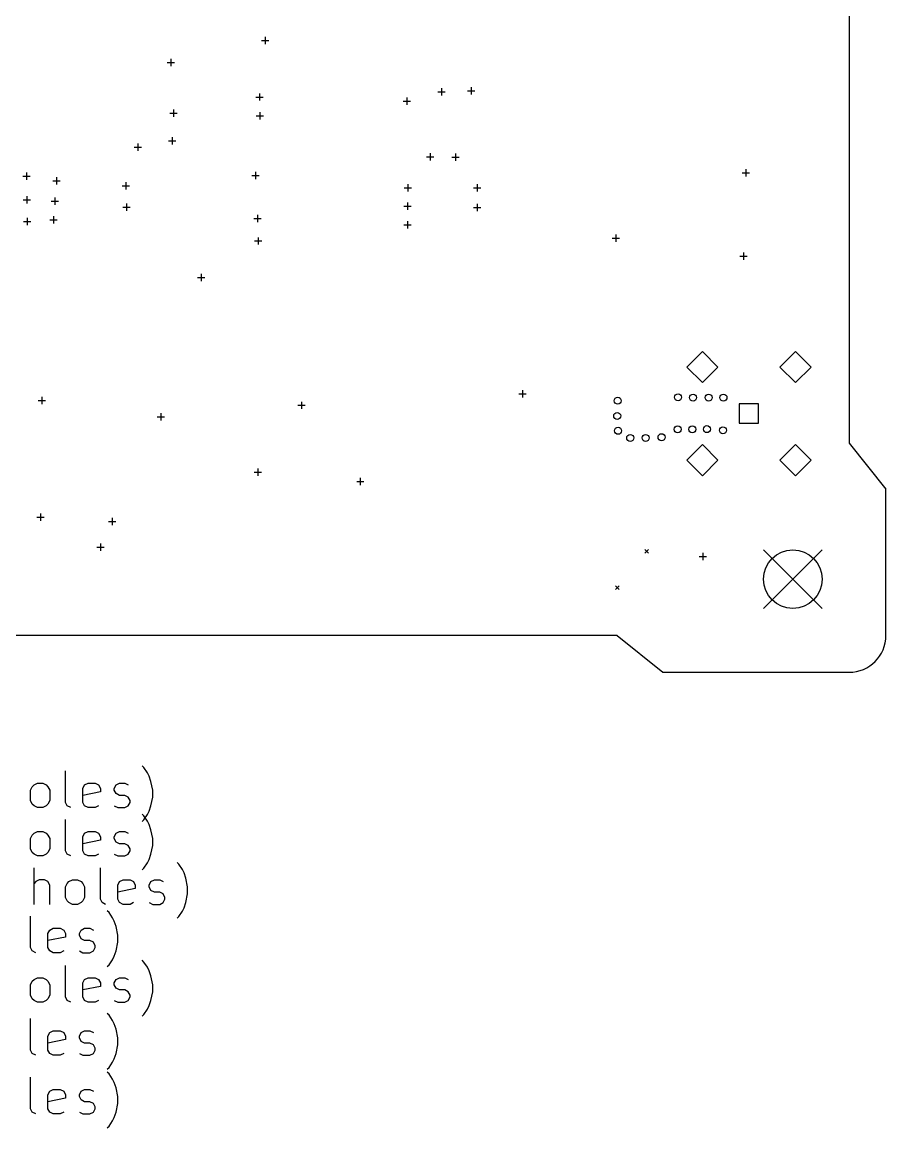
# Model space of a CAD drawing. Extents: x 101 to 193, y -175 to -54.
# Drawn here: x 146.2 to 193.3, y -174.8 to -114.4 of the extents above; entities that cross this region are included whole.
import ezdxf

# ---------------------------------------------------------------- set-up
doc = ezdxf.new("R2010")
doc.units = 0
doc.layers.add('BLACK', color=7, linetype='CONTINUOUS')

msp = doc.modelspace()

# ---------------------------------------------------------------- linework, layer by layer
at = {"layer": 'BLACK', "linetype": 'CONTINUOUS'}
for p, q in [((191.315, -66.508), (191.315, -137.398)), ((159.43, -115.21), (159.43, -115.61)), ((159.23, -115.41), (159.63, -115.41)), ((154.29, -116.41), (154.29, -116.81)), ((154.09, -116.61), (154.49, -116.61)), ((159.12, -118.3), (159.12, -118.7)), ((168.86, -118.21), (169.26, -118.21)), ((169.06, -118.01), (169.06, -118.41)), ((170.48, -118.16), (170.88, -118.16)), ((170.68, -117.96), (170.68, -118.36)), ((158.92, -118.5), (159.32, -118.5)), ((166.96, -118.73), (167.36, -118.73)), ((167.16, -118.53), (167.16, -118.93)), ((154.23, -119.39), (154.63, -119.39)), ((154.43, -119.19), (154.43, -119.59)), ((159.14, -119.32), (159.14, -119.72)), ((158.94, -119.52), (159.34, -119.52)), ((154.36, -120.695), (154.36, -121.095)), ((152.28, -121.24), (152.68, -121.24)), ((152.48, -121.04), (152.48, -121.44)), ((154.16, -120.895), (154.56, -120.895)), ((168.24, -121.76), (168.64, -121.76)), ((168.44, -121.56), (168.44, -121.96)), ((169.63, -121.79), (170.03, -121.79)), ((169.83, -121.59), (169.83, -121.99)), ((185.668228, -122.434982), (185.668228, -122.834982)), ((146.21, -122.82), (146.61, -122.82)), ((146.41, -122.62), (146.41, -123.02)), ((147.84, -123.08), (148.24, -123.08)), ((148.04, -122.88), (148.04, -123.28)), ((158.71, -122.79), (159.11, -122.79)), ((158.91, -122.59), (158.91, -122.99)), ((185.468228, -122.634982), (185.868228, -122.634982)), ((151.63, -123.35), (152.03, -123.35)), ((151.83, -123.15), (151.83, -123.55)), ((167.02, -123.45), (167.42, -123.45)), ((167.22, -123.25), (167.22, -123.65)), ((170.8, -123.45), (171.2, -123.45)), ((171, -123.25), (171, -123.65)), ((146.23, -124.11), (146.63, -124.11)), ((146.43, -123.91), (146.43, -124.31)), ((147.75, -124.19), (148.15, -124.19)), ((147.95, -123.99), (147.95, -124.39)), ((151.86, -124.32), (151.86, -124.72)), ((167.21, -124.26), (167.21, -124.66)), ((151.66, -124.52), (152.06, -124.52)), ((159.02, -124.93), (159.02, -125.33)), ((167.01, -124.46), (167.41, -124.46)), ((170.81, -124.54), (171.21, -124.54)), ((171.01, -124.34), (171.01, -124.74)), ((146.25, -125.3), (146.65, -125.3)), ((146.45, -125.1), (146.45, -125.5)), ((147.69, -125.21), (148.09, -125.21)), ((147.89, -125.01), (147.89, -125.41)), ((158.82, -125.13), (159.22, -125.13)), ((167.01, -125.47), (167.41, -125.47)), ((167.21, -125.27), (167.21, -125.67)), ((178.57, -126), (178.57, -126.4)), ((158.85, -126.36), (159.25, -126.36)), ((159.05, -126.16), (159.05, -126.56)), ((178.37, -126.2), (178.77, -126.2)), ((185.35, -127.19), (185.75, -127.19)), ((185.55, -126.99), (185.55, -127.39)), ((155.75, -128.35), (156.15, -128.35)), ((155.95, -128.15), (155.95, -128.55)), ((183.3, -132.39), (182.45, -133.24)), ((184.15, -133.24), (183.3, -132.39)), ((188.38, -132.39), (187.53, -133.24)), ((189.23, -133.24), (188.38, -132.39)), ((182.45, -133.24), (183.3, -134.09)), ((183.3, -134.09), (184.15, -133.24)), ((187.53, -133.24), (188.38, -134.09)), ((188.38, -134.09), (189.23, -133.24)), ((173.49, -134.5), (173.49, -134.9)), ((147.04, -135.06), (147.44, -135.06)), ((147.24, -134.86), (147.24, -135.26)), ((161.42, -135.13), (161.42, -135.53)), ((173.29, -134.7), (173.69, -134.7)), ((153.735335, -135.754584), (153.735335, -136.154584)), ((161.22, -135.33), (161.62, -135.33)), ((186.370335, -135.249665), (185.309665, -135.249665)), ((185.309665, -135.249665), (185.309665, -136.310335)), ((186.370335, -136.310335), (186.370335, -135.249665)), ((153.535335, -135.954584), (153.935335, -135.954584)), ((185.309665, -136.310335), (186.370335, -136.310335)), ((183.3, -137.47), (182.45, -138.32)), ((184.15, -138.32), (183.3, -137.47)), ((188.38, -137.47), (187.53, -138.32)), ((189.23, -138.32), (188.38, -137.47)), ((191.315, -137.398), (193.315, -139.898)), ((159.029024, -138.771417), (159.029024, -139.171417)), ((182.45, -138.32), (183.3, -139.17)), ((183.3, -139.17), (184.15, -138.32)), ((187.53, -138.32), (188.38, -139.17)), ((188.38, -139.17), (189.23, -138.32)), ((158.829024, -138.971417), (159.229024, -138.971417)), ((164.63, -139.29), (164.63, -139.69)), ((164.43, -139.49), (164.83, -139.49)), ((193.315, -147.898), (193.315, -139.898)), ((147.17, -141.23), (147.17, -141.63)), ((146.97, -141.43), (147.37, -141.43)), ((150.887805, -141.667195), (151.287805, -141.667195)), ((151.087805, -141.467195), (151.087805, -141.867195)), ((150.44, -142.87), (150.44, -143.27)), ((150.24, -143.07), (150.64, -143.07)), ((180.165, -143.195), (180.365, -143.395)), ((180.365, -143.195), (180.165, -143.395)), ((183.13, -143.58), (183.53, -143.58)), ((183.33, -143.38), (183.33, -143.78)), ((186.635, -143.218), (189.835, -146.418)), ((189.835, -143.218), (186.635, -146.418)), ((178.55, -145.19), (178.75, -145.39)), ((178.75, -145.19), (178.55, -145.39)), ((178.645, -147.898), (115.645, -147.898)), ((178.645, -147.898), (181.145, -149.898)), ((181.145, -149.898), (191.315, -149.898)), ((152.82063, -155.097361), (152.725392, -155.002123)), ((153.011106, -155.383076), (152.82063, -155.097361)), ((148.534915, -157.002123), (148.534915, -155.287838)), ((153.106344, -155.573552), (153.011106, -155.383076)), ((153.201582, -155.859266), (153.106344, -155.573552)), ((146.630153, -156.335457), (146.725391, -156.14498)), ((146.725391, -156.14498), (146.820629, -156.049742)), ((146.820629, -156.049742), (147.011105, -155.954504)), ((147.011105, -155.954504), (147.29682, -155.954504)), ((147.29682, -155.954504), (147.487296, -156.049742)), ((147.487296, -156.049742), (147.582534, -156.14498)), ((147.582534, -156.14498), (147.677772, -156.335457)), ((149.487296, -156.240219), (149.582534, -156.049742)), ((149.487296, -157.002123), (149.487296, -156.240219)), ((149.582534, -156.049742), (149.77301, -155.954504)), ((149.77301, -155.954504), (150.153963, -155.954504)), ((150.153963, -155.954504), (150.344439, -156.049742)), ((150.344439, -156.049742), (150.439677, -156.240219)), ((150.439677, -156.240219), (150.439677, -156.430695)), ((151.201582, -156.240219), (151.29682, -156.049742)), ((151.201582, -156.335457), (151.201582, -156.240219)), ((151.29682, -156.049742), (151.487296, -155.954504)), ((151.487296, -155.954504), (151.77301, -155.954504)), ((151.77301, -155.954504), (151.963487, -156.049742)), ((153.29682, -156.335457), (153.201582, -155.859266)), ((146.630153, -156.906885), (146.630153, -156.335457)), ((146.725391, -157.097361), (146.630153, -156.906885)), ((147.677772, -156.906885), (147.582534, -157.097361)), ((147.677772, -156.335457), (147.677772, -156.906885)), ((150.439677, -156.430695), (149.487296, -156.621171)), ((151.29682, -156.525933), (151.201582, -156.335457)), ((151.487296, -156.621171), (151.29682, -156.525933)), ((151.77301, -156.621171), (151.487296, -156.621171)), ((151.963487, -156.716409), (151.77301, -156.621171)), ((152.058725, -156.906885), (151.963487, -156.716409)), ((152.058725, -157.002123), (152.058725, -156.906885)), ((153.201582, -157.1926), (153.29682, -156.716409)), ((153.29682, -156.716409), (153.29682, -156.335457)), ((146.820629, -157.1926), (146.725391, -157.097361)), ((147.011105, -157.287838), (146.820629, -157.1926)), ((147.29682, -157.287838), (147.011105, -157.287838)), ((147.487296, -157.1926), (147.29682, -157.287838)), ((147.582534, -157.097361), (147.487296, -157.1926)), ((148.630153, -157.1926), (148.534915, -157.002123)), ((148.820629, -157.287838), (148.630153, -157.1926)), ((149.582534, -157.1926), (149.487296, -157.002123)), ((149.77301, -157.287838), (149.582534, -157.1926)), ((150.153963, -157.287838), (149.77301, -157.287838)), ((150.344439, -157.1926), (150.153963, -157.287838)), ((151.201582, -157.1926), (151.392058, -157.287838)), ((151.392058, -157.287838), (151.77301, -157.287838)), ((151.77301, -157.287838), (151.963487, -157.1926)), ((151.963487, -157.1926), (152.058725, -157.002123)), ((153.011106, -157.66879), (153.106344, -157.478314)), ((153.106344, -157.478314), (153.201582, -157.1926)), ((148.534915, -159.642123), (148.534915, -157.927838)), ((152.82063, -157.737361), (152.725392, -157.642123)), ((152.725392, -158.049742), (152.82063, -157.954504)), ((152.82063, -157.954504), (153.011106, -157.66879)), ((153.011106, -158.023076), (152.82063, -157.737361)), ((153.106344, -158.213552), (153.011106, -158.023076)), ((146.725391, -158.78498), (146.820629, -158.689742)), ((146.820629, -158.689742), (147.011105, -158.594504)), ((147.011105, -158.594504), (147.29682, -158.594504)), ((147.29682, -158.594504), (147.487296, -158.689742)), ((147.487296, -158.689742), (147.582534, -158.78498)), ((149.487296, -158.880219), (149.582534, -158.689742)), ((149.582534, -158.689742), (149.77301, -158.594504)), ((149.77301, -158.594504), (150.153963, -158.594504)), ((150.153963, -158.594504), (150.344439, -158.689742)), ((150.344439, -158.689742), (150.439677, -158.880219)), ((151.201582, -158.880219), (151.29682, -158.689742)), ((151.29682, -158.689742), (151.487296, -158.594504)), ((151.487296, -158.594504), (151.77301, -158.594504)), ((151.77301, -158.594504), (151.963487, -158.689742)), ((153.201582, -158.499266), (153.106344, -158.213552)), ((153.29682, -158.975457), (153.201582, -158.499266)), ((146.630153, -158.975457), (146.725391, -158.78498)), ((146.630153, -159.546885), (146.630153, -158.975457)), ((147.582534, -158.78498), (147.677772, -158.975457)), ((147.677772, -158.975457), (147.677772, -159.546885)), ((149.487296, -159.642123), (149.487296, -158.880219)), ((150.439677, -159.070695), (149.487296, -159.261171)), ((150.439677, -158.880219), (150.439677, -159.070695)), ((151.201582, -158.975457), (151.201582, -158.880219)), ((151.29682, -159.165933), (151.201582, -158.975457)), ((151.487296, -159.261171), (151.29682, -159.165933)), ((151.77301, -159.261171), (151.487296, -159.261171)), ((151.963487, -159.356409), (151.77301, -159.261171)), ((153.29682, -159.356409), (153.29682, -158.975457)), ((146.725391, -159.737361), (146.630153, -159.546885)), ((146.820629, -159.8326), (146.725391, -159.737361)), ((147.011105, -159.927838), (146.820629, -159.8326)), ((147.29682, -159.927838), (147.011105, -159.927838)), ((147.487296, -159.8326), (147.29682, -159.927838)), ((147.582534, -159.737361), (147.487296, -159.8326)), ((147.677772, -159.546885), (147.582534, -159.737361)), ((148.630153, -159.8326), (148.534915, -159.642123)), ((148.820629, -159.927838), (148.630153, -159.8326)), ((149.582534, -159.8326), (149.487296, -159.642123)), ((149.77301, -159.927838), (149.582534, -159.8326)), ((150.153963, -159.927838), (149.77301, -159.927838)), ((150.344439, -159.8326), (150.153963, -159.927838)), ((151.201582, -159.8326), (151.392058, -159.927838)), ((151.392058, -159.927838), (151.77301, -159.927838)), ((151.77301, -159.927838), (151.963487, -159.8326)), ((152.058725, -159.546885), (151.963487, -159.356409)), ((151.963487, -159.8326), (152.058725, -159.642123)), ((152.058725, -159.642123), (152.058725, -159.546885)), ((153.106344, -160.118314), (153.201582, -159.8326)), ((153.201582, -159.8326), (153.29682, -159.356409)), ((152.82063, -160.594504), (153.011106, -160.30879)), ((153.011106, -160.30879), (153.106344, -160.118314)), ((154.725392, -160.377361), (154.630154, -160.282123)), ((154.915868, -160.663076), (154.725392, -160.377361)), ((146.820629, -162.567838), (146.820629, -160.567838)), ((150.439677, -162.282123), (150.439677, -160.567838)), ((152.725392, -160.689742), (152.82063, -160.594504)), ((155.011106, -160.853552), (154.915868, -160.663076)), ((155.106344, -161.139266), (155.011106, -160.853552)), ((155.201582, -161.615457), (155.106344, -161.139266)), ((146.915867, -161.329742), (146.820629, -161.42498)), ((147.106343, -161.234504), (146.915867, -161.329742)), ((147.392058, -161.234504), (147.106343, -161.234504)), ((147.582534, -161.329742), (147.392058, -161.234504)), ((147.677772, -161.520219), (147.582534, -161.329742)), ((147.677772, -162.567838), (147.677772, -161.520219)), ((148.534915, -161.615457), (148.630153, -161.42498)), ((148.534915, -162.186885), (148.534915, -161.615457)), ((148.630153, -161.42498), (148.725391, -161.329742)), ((148.725391, -161.329742), (148.915867, -161.234504)), ((148.915867, -161.234504), (149.201582, -161.234504)), ((149.201582, -161.234504), (149.392058, -161.329742)), ((149.392058, -161.329742), (149.487296, -161.42498)), ((149.487296, -161.42498), (149.582534, -161.615457)), ((149.582534, -161.615457), (149.582534, -162.186885)), ((151.392058, -161.520219), (151.487296, -161.329742)), ((151.392058, -162.282123), (151.392058, -161.520219)), ((152.344439, -161.710695), (151.392058, -161.901171)), ((151.487296, -161.329742), (151.677772, -161.234504)), ((151.677772, -161.234504), (152.058725, -161.234504)), ((152.058725, -161.234504), (152.249201, -161.329742)), ((152.249201, -161.329742), (152.344439, -161.520219)), ((152.344439, -161.520219), (152.344439, -161.710695)), ((153.106344, -161.520219), (153.201582, -161.329742)), ((153.106344, -161.615457), (153.106344, -161.520219)), ((153.201582, -161.805933), (153.106344, -161.615457)), ((153.201582, -161.329742), (153.392058, -161.234504)), ((153.392058, -161.234504), (153.677772, -161.234504)), ((153.677772, -161.234504), (153.868249, -161.329742)), ((155.201582, -161.996409), (155.201582, -161.615457)), ((148.630153, -162.377361), (148.534915, -162.186885)), ((149.582534, -162.186885), (149.487296, -162.377361)), ((150.534915, -162.4726), (150.439677, -162.282123)), ((151.487296, -162.4726), (151.392058, -162.282123)), ((153.392058, -161.901171), (153.201582, -161.805933)), ((153.677772, -161.901171), (153.392058, -161.901171)), ((153.868249, -161.996409), (153.677772, -161.901171)), ((153.963487, -162.186885), (153.868249, -161.996409)), ((153.868249, -162.4726), (153.963487, -162.282123)), ((153.963487, -162.282123), (153.963487, -162.186885)), ((155.106344, -162.4726), (155.201582, -161.996409)), ((148.725391, -162.4726), (148.630153, -162.377361)), ((148.915867, -162.567838), (148.725391, -162.4726)), ((149.201582, -162.567838), (148.915867, -162.567838)), ((149.392058, -162.4726), (149.201582, -162.567838)), ((149.487296, -162.377361), (149.392058, -162.4726)), ((150.725391, -162.567838), (150.534915, -162.4726)), ((150.915868, -163.017361), (150.82063, -162.922123)), ((151.677772, -162.567838), (151.487296, -162.4726)), ((152.058725, -162.567838), (151.677772, -162.567838)), ((152.249201, -162.4726), (152.058725, -162.567838)), ((153.106344, -162.4726), (153.29682, -162.567838)), ((153.29682, -162.567838), (153.677772, -162.567838)), ((153.677772, -162.567838), (153.868249, -162.4726)), ((154.725392, -163.234504), (154.915868, -162.94879)), ((154.915868, -162.94879), (155.011106, -162.758314)), ((155.011106, -162.758314), (155.106344, -162.4726)), ((146.630153, -164.922123), (146.630153, -163.207838)), ((151.106344, -163.303076), (150.915868, -163.017361)), ((151.201582, -163.493552), (151.106344, -163.303076)), ((151.29682, -163.779266), (151.201582, -163.493552)), ((154.630154, -163.329742), (154.725392, -163.234504)), ((147.582534, -164.160219), (147.677772, -163.969742)), ((147.582534, -164.922123), (147.582534, -164.160219)), ((147.677772, -163.969742), (147.868248, -163.874504)), ((147.868248, -163.874504), (148.249201, -163.874504)), ((148.249201, -163.874504), (148.439677, -163.969742)), ((148.439677, -163.969742), (148.534915, -164.160219)), ((148.534915, -164.160219), (148.534915, -164.350695)), ((149.29682, -164.160219), (149.392058, -163.969742)), ((149.29682, -164.255457), (149.29682, -164.160219)), ((149.392058, -163.969742), (149.582534, -163.874504)), ((149.582534, -163.874504), (149.868248, -163.874504)), ((149.868248, -163.874504), (150.058725, -163.969742)), ((151.392058, -164.255457), (151.29682, -163.779266)), ((148.534915, -164.350695), (147.582534, -164.541171)), ((149.392058, -164.445933), (149.29682, -164.255457)), ((149.582534, -164.541171), (149.392058, -164.445933)), ((149.868248, -164.541171), (149.582534, -164.541171)), ((150.058725, -164.636409), (149.868248, -164.541171)), ((150.153963, -164.826885), (150.058725, -164.636409)), ((151.29682, -165.1126), (151.392058, -164.636409)), ((151.392058, -164.636409), (151.392058, -164.255457)), ((146.725391, -165.1126), (146.630153, -164.922123)), ((146.915867, -165.207838), (146.725391, -165.1126)), ((147.677772, -165.1126), (147.582534, -164.922123)), ((147.868248, -165.207838), (147.677772, -165.1126)), ((148.249201, -165.207838), (147.868248, -165.207838)), ((148.439677, -165.1126), (148.249201, -165.207838)), ((149.29682, -165.1126), (149.487296, -165.207838)), ((149.487296, -165.207838), (149.868248, -165.207838)), ((149.868248, -165.207838), (150.058725, -165.1126)), ((150.058725, -165.1126), (150.153963, -164.922123)), ((150.153963, -164.922123), (150.153963, -164.826885)), ((151.201582, -165.398314), (151.29682, -165.1126)), ((148.534915, -167.622123), (148.534915, -165.907838)), ((150.82063, -165.969742), (150.915868, -165.874504)), ((150.915868, -165.874504), (151.106344, -165.58879)), ((151.106344, -165.58879), (151.201582, -165.398314)), ((152.82063, -165.717361), (152.725392, -165.622123)), ((153.011106, -166.003076), (152.82063, -165.717361)), ((146.820629, -166.669742), (147.011105, -166.574504)), ((147.011105, -166.574504), (147.29682, -166.574504)), ((147.29682, -166.574504), (147.487296, -166.669742)), ((149.582534, -166.669742), (149.77301, -166.574504)), ((149.77301, -166.574504), (150.153963, -166.574504)), ((150.153963, -166.574504), (150.344439, -166.669742)), ((151.29682, -166.669742), (151.487296, -166.574504)), ((151.487296, -166.574504), (151.77301, -166.574504)), ((151.77301, -166.574504), (151.963487, -166.669742)), ((153.106344, -166.193552), (153.011106, -166.003076)), ((153.201582, -166.479266), (153.106344, -166.193552)), ((153.29682, -166.955457), (153.201582, -166.479266)), ((146.630153, -166.955457), (146.725391, -166.76498)), ((146.630153, -167.526885), (146.630153, -166.955457)), ((146.725391, -166.76498), (146.820629, -166.669742)), ((147.487296, -166.669742), (147.582534, -166.76498)), ((147.582534, -166.76498), (147.677772, -166.955457)), ((147.677772, -166.955457), (147.677772, -167.526885)), ((149.487296, -166.860219), (149.582534, -166.669742)), ((149.487296, -167.622123), (149.487296, -166.860219)), ((150.439677, -167.050695), (149.487296, -167.241171)), ((150.344439, -166.669742), (150.439677, -166.860219)), ((150.439677, -166.860219), (150.439677, -167.050695)), ((151.201582, -166.860219), (151.29682, -166.669742)), ((151.201582, -166.955457), (151.201582, -166.860219)), ((151.29682, -167.145933), (151.201582, -166.955457)), ((151.487296, -167.241171), (151.29682, -167.145933)), ((153.29682, -167.336409), (153.29682, -166.955457)), ((146.725391, -167.717361), (146.630153, -167.526885)), ((146.820629, -167.8126), (146.725391, -167.717361)), ((147.582534, -167.717361), (147.487296, -167.8126)), ((147.677772, -167.526885), (147.582534, -167.717361)), ((148.630153, -167.8126), (148.534915, -167.622123)), ((149.582534, -167.8126), (149.487296, -167.622123)), ((151.77301, -167.241171), (151.487296, -167.241171)), ((151.963487, -167.336409), (151.77301, -167.241171)), ((152.058725, -167.526885), (151.963487, -167.336409)), ((151.963487, -167.8126), (152.058725, -167.622123)), ((152.058725, -167.622123), (152.058725, -167.526885)), ((153.201582, -167.8126), (153.29682, -167.336409)), ((147.011105, -167.907838), (146.820629, -167.8126)), ((147.29682, -167.907838), (147.011105, -167.907838)), ((147.487296, -167.8126), (147.29682, -167.907838)), ((148.820629, -167.907838), (148.630153, -167.8126)), ((149.77301, -167.907838), (149.582534, -167.8126)), ((150.153963, -167.907838), (149.77301, -167.907838)), ((150.344439, -167.8126), (150.153963, -167.907838)), ((151.201582, -167.8126), (151.392058, -167.907838)), ((151.392058, -167.907838), (151.77301, -167.907838)), ((151.77301, -167.907838), (151.963487, -167.8126)), ((152.82063, -168.574504), (153.011106, -168.28879)), ((153.011106, -168.28879), (153.106344, -168.098314)), ((153.106344, -168.098314), (153.201582, -167.8126)), ((146.630153, -170.522123), (146.630153, -168.807838)), ((150.915868, -168.617361), (150.82063, -168.522123)), ((151.106344, -168.903076), (150.915868, -168.617361)), ((151.201582, -169.093552), (151.106344, -168.903076)), ((152.725392, -168.669742), (152.82063, -168.574504)), ((147.582534, -169.760219), (147.677772, -169.569742)), ((147.677772, -169.569742), (147.868248, -169.474504)), ((147.868248, -169.474504), (148.249201, -169.474504)), ((148.249201, -169.474504), (148.439677, -169.569742)), ((148.439677, -169.569742), (148.534915, -169.760219)), ((149.29682, -169.760219), (149.392058, -169.569742)), ((149.392058, -169.569742), (149.582534, -169.474504)), ((149.582534, -169.474504), (149.868248, -169.474504)), ((149.868248, -169.474504), (150.058725, -169.569742)), ((151.29682, -169.379266), (151.201582, -169.093552)), ((151.392058, -169.855457), (151.29682, -169.379266)), ((147.582534, -170.522123), (147.582534, -169.760219)), ((148.534915, -169.950695), (147.582534, -170.141171)), ((148.534915, -169.760219), (148.534915, -169.950695)), ((149.29682, -169.855457), (149.29682, -169.760219)), ((149.392058, -170.045933), (149.29682, -169.855457)), ((149.582534, -170.141171), (149.392058, -170.045933)), ((149.868248, -170.141171), (149.582534, -170.141171)), ((150.058725, -170.236409), (149.868248, -170.141171)), ((151.392058, -170.236409), (151.392058, -169.855457)), ((146.725391, -170.7126), (146.630153, -170.522123)), ((146.915867, -170.807838), (146.725391, -170.7126)), ((147.677772, -170.7126), (147.582534, -170.522123)), ((147.868248, -170.807838), (147.677772, -170.7126)), ((148.249201, -170.807838), (147.868248, -170.807838)), ((148.439677, -170.7126), (148.249201, -170.807838)), ((149.29682, -170.7126), (149.487296, -170.807838)), ((149.487296, -170.807838), (149.868248, -170.807838)), ((149.868248, -170.807838), (150.058725, -170.7126)), ((150.153963, -170.426885), (150.058725, -170.236409)), ((150.058725, -170.7126), (150.153963, -170.522123)), ((150.153963, -170.522123), (150.153963, -170.426885)), ((151.201582, -170.998314), (151.29682, -170.7126)), ((151.29682, -170.7126), (151.392058, -170.236409)), ((150.915868, -171.474504), (151.106344, -171.18879)), ((151.106344, -171.18879), (151.201582, -170.998314)), ((146.630153, -173.722123), (146.630153, -172.007838)), ((150.82063, -171.569742), (150.915868, -171.474504)), ((150.915868, -171.817361), (150.82063, -171.722123)), ((151.106344, -172.103076), (150.915868, -171.817361)), ((151.201582, -172.293552), (151.106344, -172.103076)), ((151.29682, -172.579266), (151.201582, -172.293552)), ((151.392058, -173.055457), (151.29682, -172.579266)), ((147.582534, -172.960219), (147.677772, -172.769742)), ((147.582534, -173.722123), (147.582534, -172.960219)), ((148.534915, -173.150695), (147.582534, -173.341171)), ((147.677772, -172.769742), (147.868248, -172.674504)), ((147.868248, -172.674504), (148.249201, -172.674504)), ((148.249201, -172.674504), (148.439677, -172.769742)), ((148.439677, -172.769742), (148.534915, -172.960219)), ((148.534915, -172.960219), (148.534915, -173.150695)), ((149.29682, -172.960219), (149.392058, -172.769742)), ((149.29682, -173.055457), (149.29682, -172.960219)), ((149.392058, -173.245933), (149.29682, -173.055457)), ((149.392058, -172.769742), (149.582534, -172.674504)), ((149.582534, -172.674504), (149.868248, -172.674504)), ((149.868248, -172.674504), (150.058725, -172.769742)), ((151.392058, -173.436409), (151.392058, -173.055457)), ((146.725391, -173.9126), (146.630153, -173.722123)), ((147.677772, -173.9126), (147.582534, -173.722123)), ((149.582534, -173.341171), (149.392058, -173.245933)), ((149.868248, -173.341171), (149.582534, -173.341171)), ((150.058725, -173.436409), (149.868248, -173.341171)), ((150.153963, -173.626885), (150.058725, -173.436409)), ((150.058725, -173.9126), (150.153963, -173.722123)), ((150.153963, -173.722123), (150.153963, -173.626885)), ((151.29682, -173.9126), (151.392058, -173.436409)), ((146.915867, -174.007838), (146.725391, -173.9126)), ((147.868248, -174.007838), (147.677772, -173.9126)), ((148.249201, -174.007838), (147.868248, -174.007838)), ((148.439677, -173.9126), (148.249201, -174.007838)), ((149.29682, -173.9126), (149.487296, -174.007838)), ((149.487296, -174.007838), (149.868248, -174.007838)), ((149.868248, -174.007838), (150.058725, -173.9126)), ((150.915868, -174.674504), (151.106344, -174.38879)), ((151.106344, -174.38879), (151.201582, -174.198314)), ((151.201582, -174.198314), (151.29682, -173.9126)), ((150.82063, -174.769742), (150.915868, -174.674504))]:
    msp.add_line(p, q, dxfattribs=at)
at = {"layer": 'BLACK'}
for centre, radius in [((178.68, -135.08), 0.1905), ((181.97, -134.89), 0.1905), ((182.79, -134.91), 0.1905), ((183.64, -134.91), 0.1905), ((184.45, -134.91), 0.1905), ((178.65, -135.91), 0.1905), ((178.7, -136.72), 0.1905), ((179.36, -137.11), 0.1905), ((180.2, -137.11), 0.1905), ((181.07, -137.07), 0.1905), ((181.95, -136.64), 0.1905), ((182.75, -136.64), 0.1905), ((183.55, -136.63), 0.1905), ((184.42, -136.69), 0.1905), ((188.235, -144.818), 1.6)]:
    msp.add_circle(centre, radius, dxfattribs=at)
msp.add_arc((191.315, -147.898), 2, -90, 0, dxfattribs=at)

doc.saveas('drawing.dxf')
